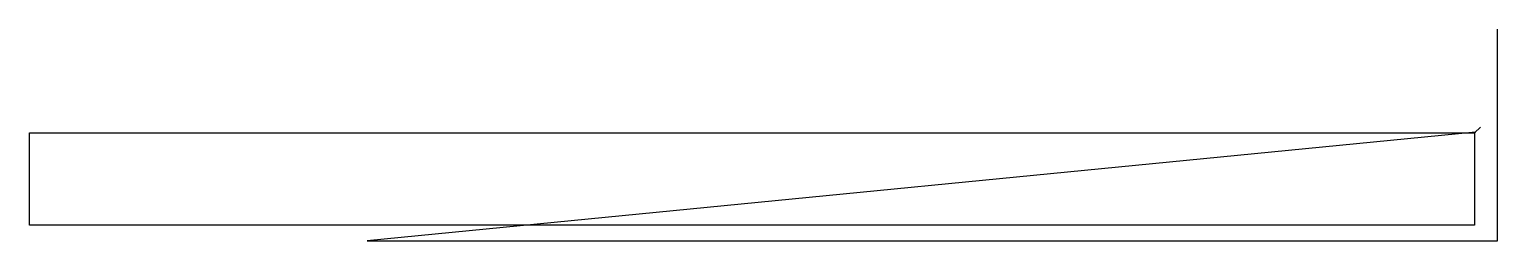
# Model space of a CAD drawing. Header units: metres. Extents: x 20 to 6208, y 1757 to 2650.
import ezdxf

# ---------------------------------------------------------------- set-up
doc = ezdxf.new("R2010")
doc.units = ezdxf.units.M

msp = doc.modelspace()

# ---------------------------------------------------------------- linework, layer by layer
at = {"layer": 'TOOL_0'}
for p, q in [((6207.591, 2649), (6207.591, 2650)), ((6207.591, 1757.421), (6207.591, 2649)), ((6135.114, 2237.167), (6110.365, 2212.418)), ((20.365, 1822.418), (20.365, 2212.418)), ((20.365, 2212.418), (6110.365, 2212.418)), ((6113.901, 2215.954), (1444, 1757.421)), ((6110.365, 2212.418), (6113.901, 2215.954)), ((6110.365, 2212.418), (6110.365, 1822.418)), ((6110.365, 1822.418), (20.365, 1822.418)), ((1444, 1757.421), (6207.591, 1757.421))]:
    msp.add_line(p, q, dxfattribs=at)

doc.saveas('drawing.dxf')
